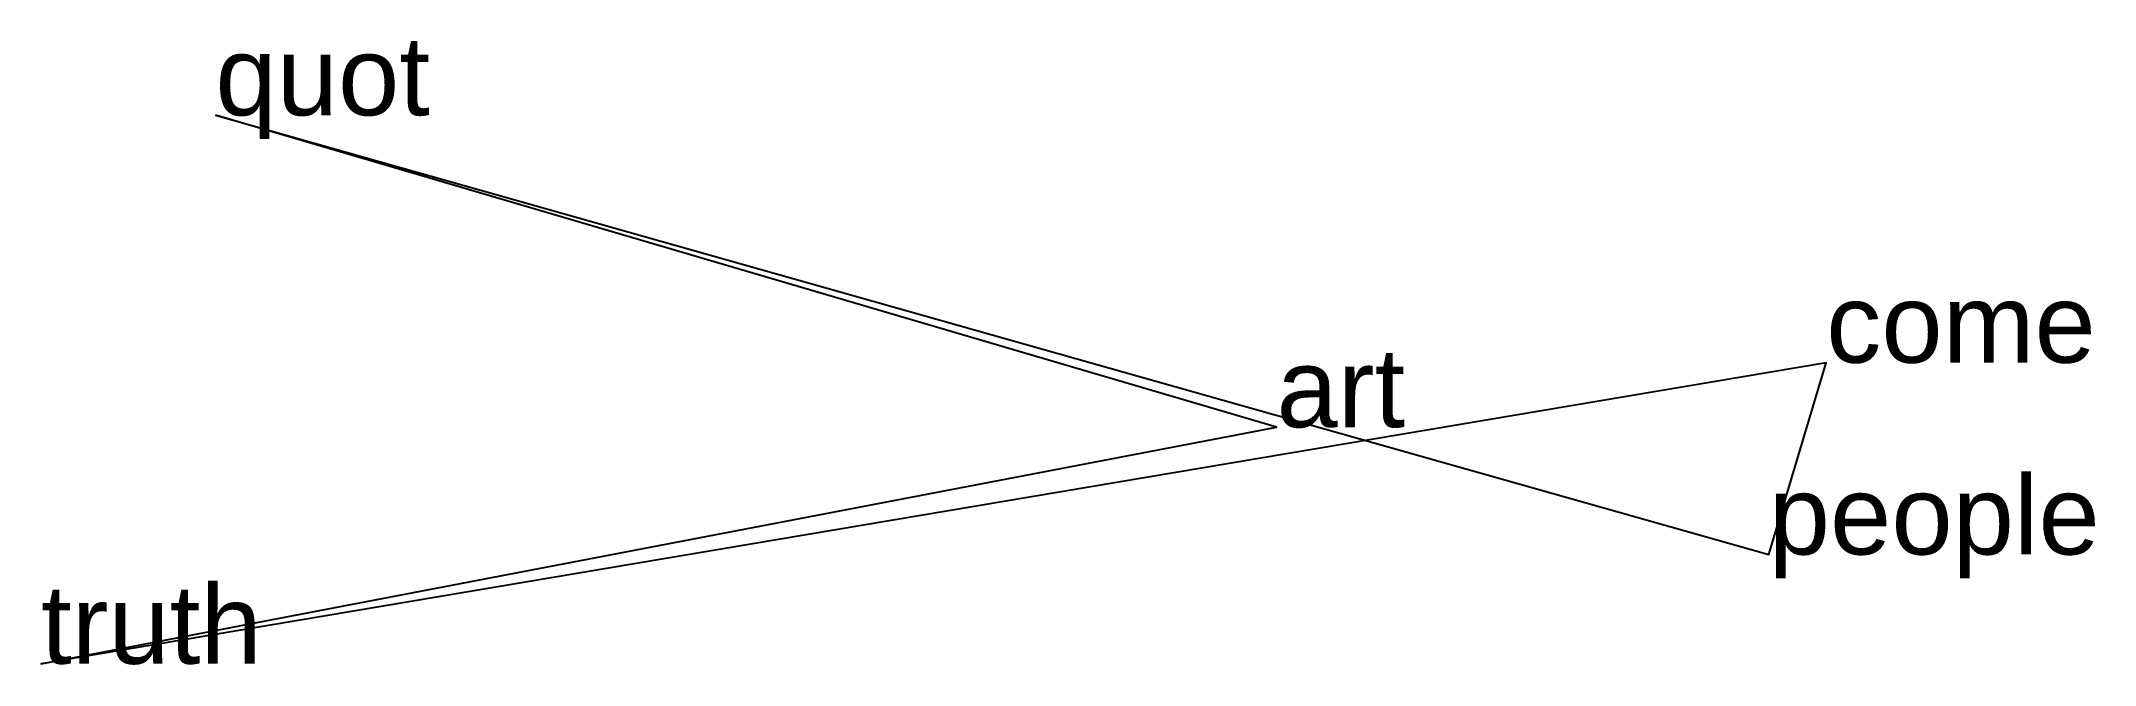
# Model space of a CAD drawing. Extents: x -6.27 to 1.54, y -1.74 to 0.63.
import ezdxf

# ---------------------------------------------------------------- set-up
doc = ezdxf.new("R2010")
doc.units = 0
doc.styles.get("Standard").update_dxf_attribs({"font": 'arial.ttf'})

msp = doc.modelspace()

# ---------------------------------------------------------------- linework, layer by layer
at = {"linetype": 'CONTINUOUS'}
msp.add_polyline3d([(-5.6064, 0.3475, 0), (0.297, -1.3203, 0), (0.5155, -0.5919, 0), (-6.2687, -1.7353, 0), (-1.5736, -0.8369, 0), (-5.6064, 0.3475, 0)], dxfattribs=at)

# ---------------------------------------------------------------- texts
for s, p in [('quot', (-5.6064, 0.3475)), ('come', (0.5155, -0.5919)), ('art', (-1.5736, -0.8369)), ('people', (0.297, -1.3203)), ('truth', (-6.2687, -1.7353))]:
    msp.add_text(s, height=0.3).set_placement(p)

doc.saveas('drawing.dxf')
